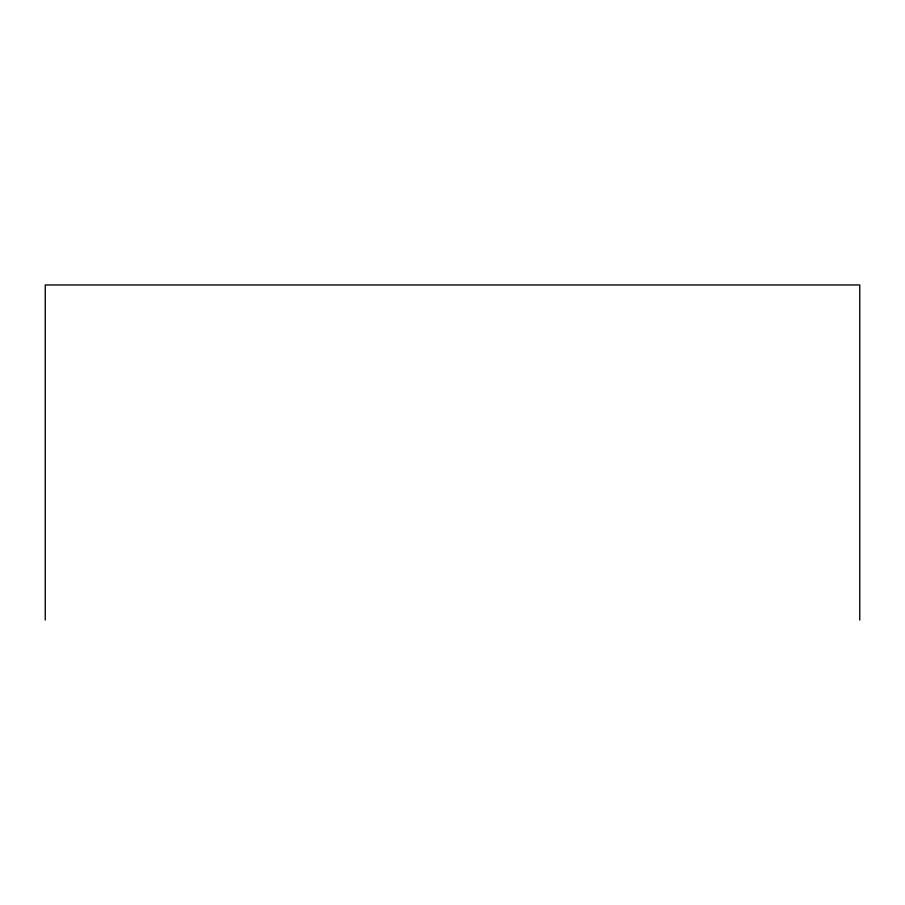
<?xml version="1.0" encoding="UTF-8"?>
<svg xmlns="http://www.w3.org/2000/svg" width="905" height="905" viewBox="0 0 905 905"><rect width="100%" height="100%" fill="white"/><g stroke="black" fill="none" stroke-linecap="round" stroke-linejoin="round"><path stroke-width="1.36" d="M859.75 620.027L859.75 284.973L45.25 284.973L45.25 620.027"/></g></svg>
